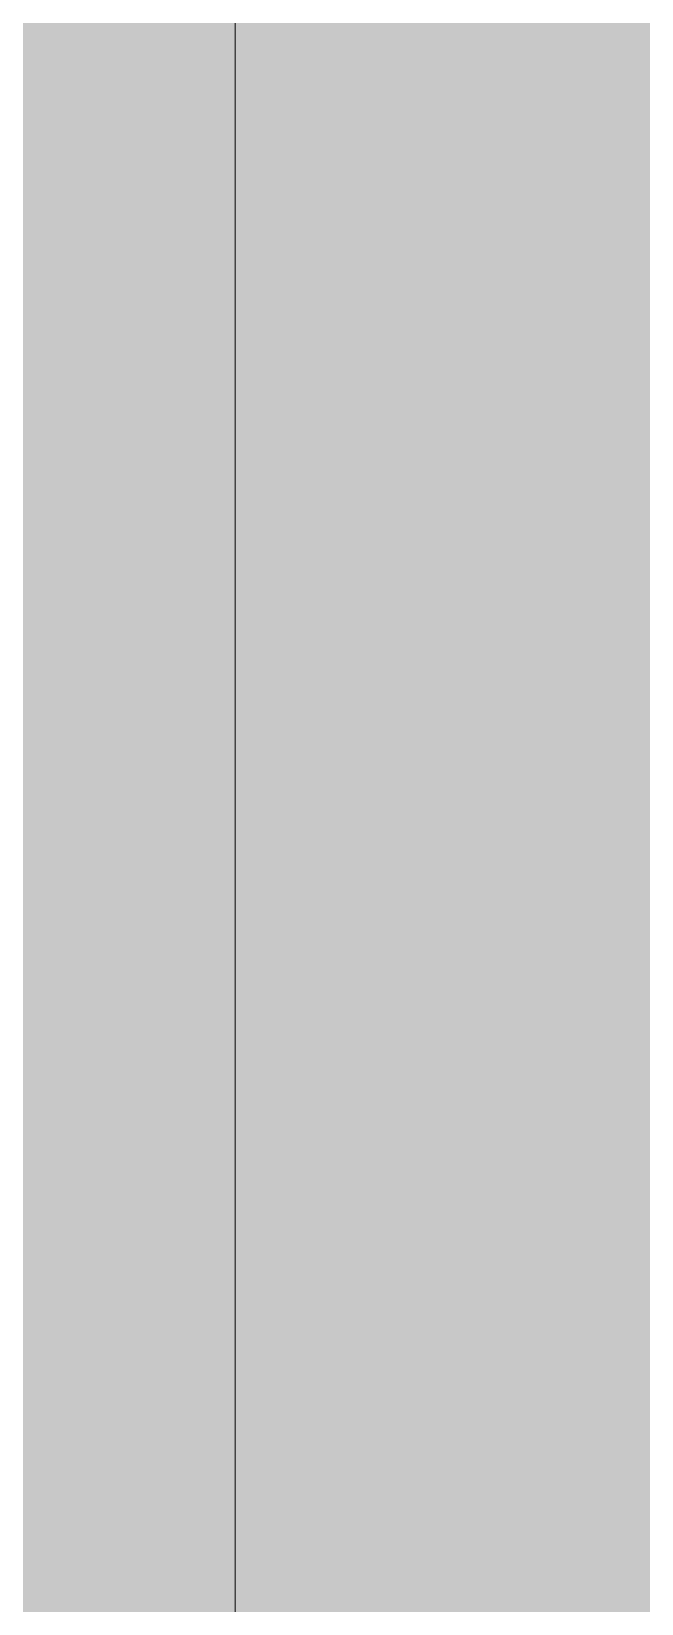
# Model space of a CAD drawing. Header units: millimetres. Extents: x -853320 to 19484, y -510814 to 9708.
# Drawn here: x 10926.7 to 10960.1, y 7600.5 to 7686.5 of the extents above; entities that cross this region are included whole.
import ezdxf

# ---------------------------------------------------------------- set-up
doc = ezdxf.new("R2010")
doc.units = ezdxf.units.MM
doc.layers.add('F_ARREDI', color=7, linetype='Continuous', lineweight=5)
doc.layers.add('F_MULTI laminato OPACO', color=1, linetype='Continuous', lineweight=5)
doc.layers.add('IA_ARREDI', color=73, linetype='Continuous')

# ---------------------------------------------------------------- blocks, each defined once
blk = doc.blocks.new('BAGNO-LAVANDERIA_pianta_sol.B')
at = {"layer": 'F_MULTI laminato OPACO', "true_color": 0x636466, "transparency": 33554559}
h = blk.add_hatch(color=251, dxfattribs=at)
h.dxf.hatch_style = 1
h.paths.add_polyline_path([(863997.77, 518692.993), (864257.77, 518692.993), (864257.77, 517588.993), (863997.77, 517588.993)])
at = {"layer": 'IA_ARREDI', "ltscale": 10, "true_color": 0xcecce6, "transparency": 33554559}
h = blk.add_hatch(color=254, dxfattribs=at)
h.dxf.hatch_style = 1
h.paths.add_polyline_path([(865408.77, 518292.993), (864235.77, 518292.993), (864235.77, 518692.993), (865408.77, 518692.993)])
at = {"layer": 'F_MULTI laminato OPACO'}
blk.add_lwpolyline([(863997.77, 518692.993), (864257.77, 518692.993), (864257.77, 517588.993), (863997.77, 517588.993)], close=True, dxfattribs=at)

msp = doc.modelspace()

# ---------------------------------------------------------------- block references
at = {"layer": 'F_ARREDI', "color": 2, "lineweight": 5}
msp.add_blockref('BAGNO-LAVANDERIA_pianta_sol.B', (-853319.899, -510814.178), dxfattribs=at)

doc.saveas('drawing.dxf')
